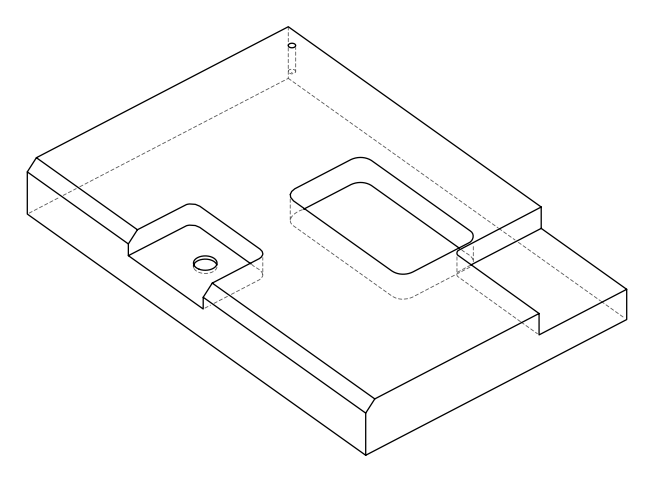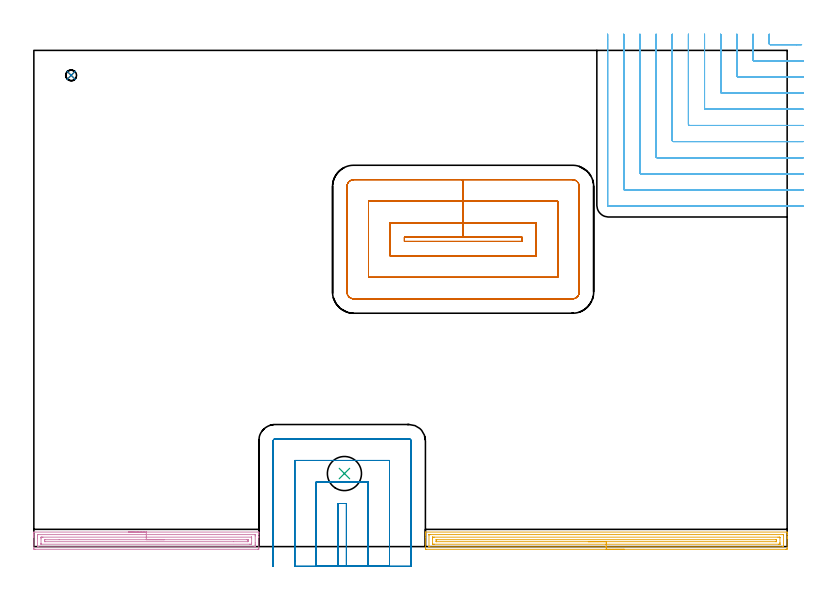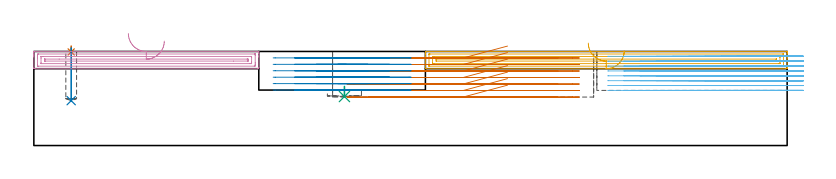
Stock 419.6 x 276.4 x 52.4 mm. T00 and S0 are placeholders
(PLAN: 8 operations, 5 tool changes, 59.1 min)
(1 SPOT_DRILL | STEP1POCKET | NXT0321_9005460120000 | 0.03 min | 0 mm3)
(2 DRILL_BLIND_HOLE_INTO_CENTER | STEP1POCKET | NXT0301_031 | 0.12 min | 745 mm3)
(3 INDEXABLE_INSERT_DRILL_BLIND_HOLE_FROM_SOLID | STEP1POCKET_1 | NXT0302_009 | 0.03 min | 7041 mm3)
(4 AREA_MILL | FG_CHAMFER_SURFACE | UGT0205_001 | 4.21 min | 6035 mm3)
(5 AREA_MILL_1 | FG_CHAMFER_SURFACE_1 | UGT0205_001 | 6.65 min | 9547 mm3)
(6 MILL_CORNER_NOTCH_RECTANGULAR | CORNER_NOTCH_RECTANGULAR | NXT0201_011 | Follow Part, ap 3, ae 75% | 22.32 min | 213268 mm3)
(7 MILL_RECTANGULAR_POCKET | POCKET_RECTANGULAR_STRAIGHT | UGT0201_008 | Follow Part, ap 4, ae 75% | 15.43 min | 301335 mm3)
(8 MILL_SLOT | SLOT_PARTIAL_RECTANGULAR | UGT0201_008 | Follow Part, ap 4, ae 75% | 10.29 min | 128305 mm3)
(TOOL NXT0321_9005460120000 | NC Spot Drill, 142deg, 12mm, Carbide, Uncoated | D12 PA142 FL30 Z2)
(TOOL NXT0301_031 | Carbide Drill 6mm [860.1-0600-018A1-MM 2214] | D6 PA140 FL28 Z2)
(TOOL NXT0302_009 | Index. Insert Drill 19mm [880-D1900L25-05] | D19 PA176 FL95 Z2)
(TOOL UGT0205_001 | Chamfer Mill 20 x 3 x 45 deg. | D20 FL50 Z2)
(TOOL NXT0201_011 | ENDMILL 12mm [2P460-1200-NA 1630] | D12 FL38 Z6)
(TOOL UGT0201_008 | End Mill 16 mm | D16 FL32 Z4)
(OP 1 SPOT_DRILL)
G17 G21 G94 G90
T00 M6
G54
G17 G0 G90 X20.8 Y262.5 S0 M3
G43 Z62.4 H0
G94 G81 G98 Z52.142 F250. R55.4
G80
M5
M2
(OP 2 DRILL_BLIND_HOLE_INTO_CENTER)
G17 G21 G94 G90
T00 M6
G54
G17 G0 G90 X20.8 Y262.5 S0 M3
G43 Z62.4 H1
G94 G81 G98 Z25. F250. R54.4
G80
M5
M2
(OP 3 INDEXABLE_INSERT_DRILL_BLIND_HOLE_FROM_SOLID)
G17 G21 G94 G90
T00 M6
G54
G17 G0 G90 X173. Y40.7 S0 M3
G43 Z62.4 H1
G94 G81 G98 Z27.3 F250. R32.9
G80
M5
M2
(OP 4 AREA_MILL)
G17 G21 G94 G90
T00 M6
G54
G17 G0 G90 X52.65 Y8.1 S1061 M3
G43 Z62.4 H0
G94 G1 X52.688 Z61.528 F250.
X52.802 Z60.663
X52.991 Z59.812
X53.253 Z58.98
X53.587 Z58.174
X53.99 Z57.4
X54.458 Z56.664
X54.99 Z55.972
X55.579 Z55.329
X56.222 Z54.739
X56.914 Z54.208
X57.65 Z53.74
X58.424 Z53.337
X59.23 Z53.003
X60.062 Z52.741
X60.914 Z52.552
X61.778 Z52.438
X62.65 Z52.4
X125.138
X125.29 Y8.098 Z52.388
X125.298 Y7.953 Z52.246
X125.3 Y7.803 Z52.102
Y7.452 Z51.752
Y6.813 Z51.108
Y5.616 Z49.912
Y5.057 Z49.351
Y-0.812 Z43.485
X125.297 Y-1.092 Z43.205
X125.29 Y-1.492 Z42.805
X125.102 Y-1.496 Z42.802
X124.691 Y-1.5 Z42.8
X0.609
X0.198 Y-1.496 Z42.802
X0.01 Y-1.492 Z42.805
X0. Y-1.092 Z43.205
Y5.057 Z49.351
Y5.616 Z49.912
Y5.935 Z50.231
Y6.494 Z50.79
Y6.813 Z51.108
Y7.452 Z51.752
Y7.803 Z52.102
X0.002 Y7.953 Z52.246
X0.01 Y8.098 Z52.388
X0.162 Y8.1 Z52.4
X62.65
Y6.686 Z50.986
X122.906 Y6.685 Z50.985
X123.037
X123.26 Y6.68 Z50.98
X123.283 Y6.679 Z50.979
X123.29 Y6.668 Z50.968
X123.296 Y6.639 Z50.939
X123.298 Y6.61 Z50.91
X123.3 Y6.426 Z50.726
Y5.935 Z50.235
Y2.034 Z46.334
Y1.156 Z45.456
X123.298 Y0.665 Z44.965
X123.293 Y0.284 Z44.584
X123.278 Y-0.079 Z44.221
X122.906 Y-0.084 Z44.216
X122.775 Y-0.085 Z44.215
X2.394 Y-0.086 Z44.214
X2.263 Y-0.085 Z44.215
X2.04 Y-0.08 Z44.22
X2.017 Y-0.079 Z44.221
X2.01 Y-0.069 Z44.231
X2.004 Y-0.039 Z44.261
X2.002 Y-0.01 Z44.29
X2. Y0.174 Z44.474
Y0.665 Z44.965
Y4.566 Z48.866
Y5.444 Z49.744
X2.002 Y5.935 Z50.235
X2.007 Y6.316 Z50.616
X2.022 Y6.679 Z50.979
X2.394 Y6.684 Z50.984
X2.525 Y6.685 Z50.985
X62.65 Y6.686 Z50.986
Y5.271 Z49.571
X121.121
X121.193 Y5.27 Z49.57
X121.251 Y5.268 Z49.568
X121.282 Y5.265 Z49.565
X121.29 Y5.232 Z49.532
X121.296 Y5.057 Z49.357
X121.299 Y4.881 Z49.181
X121.3 Y2.245 Z46.545
X121.295 Y1.543 Z45.843
X121.293 Y1.374 Z45.674
X121.277 Y1.335 Z45.635
X121.229 Y1.333 Z45.633
X121.121 Y1.331 Z45.631
X120.446 Y1.329 Z45.629
X120.228 Y1.328 Z45.628
X4.179 Y1.329 Z45.629
X4.107 Y1.33 Z45.63
X4.049 Y1.332 Z45.632
X4.018 Y1.335 Z45.635
X4.01 Y1.368 Z45.668
X4.004 Y1.543 Z45.843
X4.001 Y1.719 Z46.019
X4. Y4.355 Z48.655
X4.005 Y5.057 Z49.357
X4.007 Y5.226 Z49.526
X4.023 Y5.265 Z49.565
X4.071 Y5.267 Z49.567
X4.179 Y5.269 Z49.569
X4.854 Y5.271 Z49.571
X5.072
X62.65
Y3.857 Z48.157
X118.769
X119.169 Y3.855 Z48.155
X119.25 Y3.853 Z48.153
X119.281 Y3.851 Z48.151
X119.29 Y3.818 Z48.118
X119.293 Y3.722 Z48.022
X119.3 Y3.335 Z47.635
Y3.3 Z47.6
X119.296 Y2.878 Z47.178
X119.292 Y2.773 Z47.073
X119.29 Y2.752 Z47.052
X119.265 Y2.75 Z47.05
X119.198 Y2.746 Z47.046
X119.008 Y2.744 Z47.044
X111.163 Y2.743 Z47.043
X6.531
X6.131 Y2.745 Z47.045
X6.05 Y2.747 Z47.047
X6.019 Y2.749 Z47.049
X6.01 Y2.782 Z47.082
X6.007 Y2.878 Z47.178
X6. Y3.265 Z47.565
Y3.3 Z47.6
X6.004 Y3.722 Z48.022
X6.008 Y3.827 Z48.127
X6.01 Y3.848 Z48.148
X6.035 Y3.85 Z48.15
X6.102 Y3.854 Z48.154
X6.292 Y3.856 Z48.156
X14.117 Y3.857 Z48.157
X62.65
X63.522 Z48.195
X64.386 Z48.309
X65.238 Z48.498
X66.07 Z48.76
X66.876 Z49.094
X67.65 Z49.497
X68.386 Z49.966
X69.078 Z50.497
X69.721 Z51.086
X70.31 Z51.729
X70.842 Z52.421
X71.31 Z53.157
X71.713 Z53.931
X72.047 Z54.737
X72.309 Z55.569
X72.498 Z56.421
X72.612 Z57.286
X72.65 Z58.157
G0 Z62.4
M5
M2
(OP 5 AREA_MILL_1)
G17 G21 G94 G90
T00 M6
G54
G17 G0 G90 X328.85 Y-1.5 S1061 M3
G43 Z62.4 H0
Z52.8
G94 G1 X328.812 Z51.928 F250.
X328.698 Z51.063
X328.509 Z50.212
X328.247 Z49.38
X327.913 Z48.574
X327.51 Z47.8
X327.042 Z47.064
X326.51 Z46.372
X325.921 Z45.729
X325.278 Z45.14
X324.586 Z44.608
X323.85 Z44.14
X323.076 Z43.737
X322.27 Z43.403
X321.438 Z43.141
X320.586 Z42.952
X319.722 Z42.838
X318.85 Z42.8
X218.727
X218.243 Y-1.495 Z42.803
X218.11 Y-1.492 Z42.806
X218.1 Y-1.355 Z42.943
Y5.057 Z49.351
Y6.461 Z50.757
Y6.813 Z51.108
Y7.519 Z51.819
Y7.772 Z52.072
X218.103 Y7.938 Z52.231
X218.11 Y8.098 Z52.389
X218.28 Y8.1 Z52.4
X419.42
X419.59 Y8.098 Z52.389
X419.597 Y7.938 Z52.231
X419.6 Y7.772 Z52.072
Y7.519 Z51.819
Y6.813 Z51.108
Y5.582 Z49.879
Y5.057 Z49.351
Y4.441 Z48.736
Y-0.829 Z43.468
X419.597 Y-1.092 Z43.206
X419.59 Y-1.492 Z42.805
X419.385 Y-1.496 Z42.802
X418.973 Y-1.5 Z42.8
X318.85
Y-0.086 Z44.214
X220.514 Y-0.085 Z44.215
X220.383 Y-0.084 Z44.216
X220.152 Y-0.079 Z44.221
X220.109 Y-0.073 Z44.227
X220.105 Y-0.041 Z44.259
X220.102 Y-0.007 Z44.293
X220.1 Y0.194 Z44.494
X220.101 Y6.478 Z50.778
X220.104 Y6.586 Z50.886
X220.11 Y6.658 Z50.958
X220.117 Y6.679 Z50.979
X220.134 Y6.681 Z50.981
X220.514 Y6.685 Z50.985
X220.645 Y6.686 Z50.986
X417.186 Y6.685 Z50.985
X417.317 Y6.684 Z50.984
X417.548 Y6.679 Z50.979
X417.591 Y6.673 Z50.973
X417.595 Y6.641 Z50.941
X417.598 Y6.607 Z50.907
X417.6 Y6.406 Z50.706
X417.599 Y0.122 Z44.422
X417.596 Y0.013 Z44.313
X417.59 Y-0.058 Z44.242
X417.583 Y-0.08 Z44.22
X417.566 Y-0.081 Z44.219
X417.186 Y-0.085 Z44.215
X417.055 Y-0.086 Z44.214
X318.85
Y1.328 Z45.628
X223.196 Y1.329 Z45.629
X222.518 Y1.332 Z45.632
X222.302 Y1.335 Z45.635
X222.11 Y1.351 Z45.651
X222.104 Y1.543 Z45.843
X222.101 Y1.741 Z46.041
X222.1 Y4.377 Z48.677
X222.104 Y5.057 Z49.357
X222.107 Y5.249 Z49.549
X222.118 Y5.265 Z49.565
X222.139 Y5.268 Z49.568
X222.193 Y5.27 Z49.57
X222.302 Y5.271 Z49.571
X222.978
X414.504
X415.182 Y5.268 Z49.568
X415.398 Y5.264 Z49.564
X415.59 Y5.249 Z49.549
X415.595 Y5.057 Z49.357
X415.599 Y4.859 Z49.159
X415.6 Y2.223 Z46.523
X415.596 Y1.543 Z45.843
X415.593 Y1.351 Z45.651
X415.582 Y1.335 Z45.635
X415.561 Y1.332 Z45.632
X415.507 Y1.33 Z45.63
X415.398 Y1.329 Z45.629
X414.722 Y1.328 Z45.628
X318.85
Y2.743 Z47.043
X224.246
X224.168 Y2.744 Z47.044
X224.133 Y2.747 Z47.047
X224.117 Y2.749 Z47.049
X224.11 Y2.761 Z47.061
X224.107 Y2.866 Z47.166
X224.1 Y3.29 Z47.59
X224.104 Y3.734 Z48.034
X224.108 Y3.842 Z48.142
X224.11 Y3.85 Z48.15
X224.121 Y3.852 Z48.152
X224.159 Y3.855 Z48.155
X224.228 Y3.857 Z48.157
X224.417
X413.454
X413.532 Y3.856 Z48.156
X413.567 Y3.853 Z48.153
X413.583 Y3.851 Z48.151
X413.59 Y3.839 Z48.139
X413.593 Y3.734 Z48.034
X413.6 Y3.31 Z47.61
X413.597 Y2.866 Z47.166
X413.592 Y2.758 Z47.058
X413.59 Y2.75 Z47.05
X413.579 Y2.747 Z47.047
X413.541 Y2.744 Z47.044
X413.472 Y2.743 Z47.043
X413.283
X318.85
X317.978 Z47.081
X317.114 Z47.195
X316.262 Z47.383
X315.43 Z47.646
X314.624 Z47.98
X313.85 Z48.382
X313.114 Z48.851
X312.422 Z49.382
X311.779 Z49.972
X311.19 Z50.615
X310.658 Z51.307
X310.19 Z52.043
X309.787 Z52.816
X309.453 Z53.622
X309.191 Z54.454
X309.002 Z55.306
X308.888 Z56.171
X308.85 Z57.043
G0 Z62.4
M5
M2
(OP 6 MILL_CORNER_NOTCH_RECTANGULAR)
G17 G21 G94 G90
T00 M6
G54
G17 G0 G90 X409.6 Y285.4 S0 M3
G43 Z62.4 H1
Z49.687
G94 G1 Y282.4 F250.
Y280.194 F500.
G3 X410.194 Y279.6 R0.6
G1 X424.675
X427.675 F250.
G0 Z62.4
X400.6 Y285.4
Z49.687
G1 Y282.4
Y271.194 F500.
G3 X401.194 Y270.6 R0.6
G1 X425.6
X428.6 F250.
G0 Z62.4
X391.6 Y285.4
Z49.687
G1 Y282.4
Y262.194 F500.
G3 X392.194 Y261.6 R0.6
G1 X425.6
X428.6 F250.
G0 Z62.4
X382.6 Y285.4
Z49.687
G1 Y282.4
Y253.195 F500.
G3 X383.195 Y252.6 R0.6
G1 X425.6
X428.6 F250.
G0 Z62.4
X373.6 Y285.4
Z49.687
G1 Y282.4
Y244.195 F500.
G3 X374.195 Y243.6 R0.6
G1 X425.6
X428.6 F250.
G0 Z62.4
X364.6 Y285.4
Z49.687
G1 Y282.4
Y235.195 F500.
G3 X365.195 Y234.6 R0.6
G1 X425.6
X428.6 F250.
G0 Z62.4
X355.6 Y285.4
Z49.687
G1 Y282.4
Y226.196 F500.
G3 X356.196 Y225.6 R0.6
G1 X425.6
X428.6 F250.
G0 Z62.4
X346.6 Y285.4
Z49.687
G1 Y282.4
Y217.196 F500.
G3 X347.196 Y216.6 R0.6
G1 X425.6
X428.6 F250.
G0 Z62.4
X337.6 Y285.4
Z49.687
G1 Y282.4
Y208.196 F500.
G3 X338.196 Y207.6 R0.6
G1 X425.6
X428.6 F250.
G0 Z62.4
X328.6 Y285.4
Z49.687
G1 Y282.4
Y199.196 F500.
G3 X329.196 Y198.6 R0.6
G1 X425.6
X428.6 F250.
G0 Z62.4
X319.6 Y285.4
Z49.687
G1 Y282.4
Y190.196 F500.
G3 X320.196 Y189.6 R0.6
G1 X425.6
X428.6 F250.
G0 Z62.4
X409.6 Y285.4
Z46.975
G1 Y282.4
Y280.194 F500.
G3 X410.194 Y279.6 R0.6
G1 X424.675
X427.675 F250.
G0 Z62.4
X400.6 Y285.4
Z46.975
G1 Y282.4
Y271.194 F500.
G3 X401.194 Y270.6 R0.6
G1 X425.6
X428.6 F250.
G0 Z62.4
X391.6 Y285.4
Z46.975
G1 Y282.4
Y262.194 F500.
G3 X392.194 Y261.6 R0.6
G1 X425.6
X428.6 F250.
G0 Z62.4
X382.6 Y285.4
Z46.975
G1 Y282.4
Y253.195 F500.
G3 X383.195 Y252.6 R0.6
G1 X425.6
X428.6 F250.
G0 Z62.4
X373.6 Y285.4
Z46.975
G1 Y282.4
Y244.195 F500.
G3 X374.195 Y243.6 R0.6
G1 X425.6
X428.6 F250.
G0 Z62.4
X364.6 Y285.4
Z46.975
G1 Y282.4
Y235.195 F500.
G3 X365.195 Y234.6 R0.6
G1 X425.6
X428.6 F250.
G0 Z62.4
X355.6 Y285.4
Z46.975
G1 Y282.4
Y226.196 F500.
G3 X356.196 Y225.6 R0.6
G1 X425.6
X428.6 F250.
G0 Z62.4
X346.6 Y285.4
Z46.975
G1 Y282.4
Y217.196 F500.
G3 X347.196 Y216.6 R0.6
G1 X425.6
X428.6 F250.
G0 Z62.4
X337.6 Y285.4
Z46.975
G1 Y282.4
Y208.196 F500.
G3 X338.196 Y207.6 R0.6
G1 X425.6
X428.6 F250.
G0 Z62.4
X328.6 Y285.4
Z46.975
G1 Y282.4
Y199.196 F500.
G3 X329.196 Y198.6 R0.6
G1 X425.6
X428.6 F250.
G0 Z62.4
X319.6 Y285.4
Z46.975
G1 Y282.4
Y190.196 F500.
G3 X320.196 Y189.6 R0.6
G1 X425.6
X428.6 F250.
G0 Z62.4
X409.6 Y285.4
Z44.262
G1 Y282.4
Y280.194 F500.
G3 X410.194 Y279.6 R0.6
G1 X424.675
X427.675 F250.
G0 Z62.4
X400.6 Y285.4
Z44.262
G1 Y282.4
Y271.194 F500.
G3 X401.194 Y270.6 R0.6
G1 X425.6
X428.6 F250.
G0 Z62.4
X391.6 Y285.4
Z44.262
G1 Y282.4
Y262.194 F500.
G3 X392.194 Y261.6 R0.6
G1 X425.6
X428.6 F250.
G0 Z62.4
X382.6 Y285.4
Z44.262
G1 Y282.4
Y253.195 F500.
G3 X383.195 Y252.6 R0.6
G1 X425.6
X428.6 F250.
G0 Z62.4
X373.6 Y285.4
Z44.262
G1 Y282.4
Y244.195 F500.
G3 X374.195 Y243.6 R0.6
G1 X425.6
X428.6 F250.
G0 Z62.4
X364.6 Y285.4
Z44.262
G1 Y282.4
Y235.195 F500.
G3 X365.195 Y234.6 R0.6
G1 X425.6
X428.6 F250.
G0 Z62.4
X355.6 Y285.4
Z44.262
G1 Y282.4
Y226.196 F500.
G3 X356.196 Y225.6 R0.6
G1 X425.6
X428.6 F250.
G0 Z62.4
X346.6 Y285.4
Z44.262
G1 Y282.4
Y217.196 F500.
G3 X347.196 Y216.6 R0.6
G1 X425.6
X428.6 F250.
G0 Z62.4
X337.6 Y285.4
Z44.262
G1 Y282.4
Y208.196 F500.
G3 X338.196 Y207.6 R0.6
G1 X425.6
X428.6 F250.
G0 Z62.4
X328.6 Y285.4
Z44.262
G1 Y282.4
Y199.196 F500.
G3 X329.196 Y198.6 R0.6
G1 X425.6
X428.6 F250.
G0 Z62.4
X319.6 Y285.4
Z44.262
G1 Y282.4
Y190.196 F500.
G3 X320.196 Y189.6 R0.6
G1 X425.6
X428.6 F250.
G0 Z62.4
X409.6 Y285.4
Z41.55
G1 Y282.4
Y280.194 F500.
G3 X410.194 Y279.6 R0.6
G1 X424.675
X427.675 F250.
G0 Z62.4
X400.6 Y285.4
Z41.55
G1 Y282.4
Y271.194 F500.
G3 X401.194 Y270.6 R0.6
G1 X425.6
X428.6 F250.
G0 Z62.4
X391.6 Y285.4
Z41.55
G1 Y282.4
Y262.194 F500.
G3 X392.194 Y261.6 R0.6
G1 X425.6
X428.6 F250.
G0 Z62.4
X382.6 Y285.4
Z41.55
G1 Y282.4
Y253.195 F500.
G3 X383.195 Y252.6 R0.6
G1 X425.6
X428.6 F250.
G0 Z62.4
X373.6 Y285.4
Z41.55
G1 Y282.4
Y244.195 F500.
G3 X374.195 Y243.6 R0.6
G1 X425.6
X428.6 F250.
G0 Z62.4
X364.6 Y285.4
Z41.55
G1 Y282.4
Y235.195 F500.
G3 X365.195 Y234.6 R0.6
G1 X425.6
X428.6 F250.
G0 Z62.4
X355.6 Y285.4
Z41.55
G1 Y282.4
Y226.196 F500.
G3 X356.196 Y225.6 R0.6
G1 X425.6
X428.6 F250.
G0 Z62.4
X346.6 Y285.4
Z41.55
G1 Y282.4
Y217.196 F500.
G3 X347.196 Y216.6 R0.6
G1 X425.6
X428.6 F250.
G0 Z62.4
X337.6 Y285.4
Z41.55
G1 Y282.4
Y208.196 F500.
G3 X338.196 Y207.6 R0.6
G1 X425.6
X428.6 F250.
G0 Z62.4
X328.6 Y285.4
Z41.55
G1 Y282.4
Y199.196 F500.
G3 X329.196 Y198.6 R0.6
G1 X425.6
X428.6 F250.
G0 Z62.4
X319.6 Y285.4
Z41.55
G1 Y282.4
Y190.196 F500.
G3 X320.196 Y189.6 R0.6
G1 X425.6
X428.6 F250.
G0 Z62.4
X409.6 Y285.4
Z38.837
G1 Y282.4
Y280.194 F500.
G3 X410.194 Y279.6 R0.6
G1 X424.675
X427.675 F250.
G0 Z62.4
X400.6 Y285.4
Z38.837
G1 Y282.4
Y271.194 F500.
G3 X401.194 Y270.6 R0.6
G1 X425.6
X428.6 F250.
G0 Z62.4
X391.6 Y285.4
Z38.837
G1 Y282.4
Y262.194 F500.
G3 X392.194 Y261.6 R0.6
G1 X425.6
X428.6 F250.
G0 Z62.4
X382.6 Y285.4
Z38.837
G1 Y282.4
Y253.195 F500.
G3 X383.195 Y252.6 R0.6
G1 X425.6
X428.6 F250.
G0 Z62.4
X373.6 Y285.4
Z38.837
G1 Y282.4
Y244.195 F500.
G3 X374.195 Y243.6 R0.6
G1 X425.6
X428.6 F250.
G0 Z62.4
X364.6 Y285.4
Z38.837
G1 Y282.4
Y235.195 F500.
G3 X365.195 Y234.6 R0.6
G1 X425.6
X428.6 F250.
G0 Z62.4
X355.6 Y285.4
Z38.837
G1 Y282.4
Y226.196 F500.
G3 X356.196 Y225.6 R0.6
G1 X425.6
X428.6 F250.
G0 Z62.4
X346.6 Y285.4
Z38.837
G1 Y282.4
Y217.196 F500.
G3 X347.196 Y216.6 R0.6
G1 X425.6
X428.6 F250.
G0 Z62.4
X337.6 Y285.4
Z38.837
G1 Y282.4
Y208.196 F500.
G3 X338.196 Y207.6 R0.6
G1 X425.6
X428.6 F250.
G0 Z62.4
X328.6 Y285.4
Z38.837
G1 Y282.4
Y199.196 F500.
G3 X329.196 Y198.6 R0.6
G1 X425.6
X428.6 F250.
G0 Z62.4
X319.6 Y285.4
Z38.837
G1 Y282.4
Y190.196 F500.
G3 X320.196 Y189.6 R0.6
G1 X425.6
X428.6 F250.
G0 Z62.4
X409.6 Y285.4
Z36.125
G1 Y282.4
Y280.194 F500.
G3 X410.194 Y279.6 R0.6
G1 X424.675
X427.675 F250.
G0 Z62.4
X400.6 Y285.4
Z36.125
G1 Y282.4
Y271.194 F500.
G3 X401.194 Y270.6 R0.6
G1 X425.6
X428.6 F250.
G0 Z62.4
X391.6 Y285.4
Z36.125
G1 Y282.4
Y262.194 F500.
G3 X392.194 Y261.6 R0.6
G1 X425.6
X428.6 F250.
G0 Z62.4
X382.6 Y285.4
Z36.125
G1 Y282.4
Y253.195 F500.
G3 X383.195 Y252.6 R0.6
G1 X425.6
X428.6 F250.
G0 Z62.4
X373.6 Y285.4
Z36.125
G1 Y282.4
Y244.195 F500.
G3 X374.195 Y243.6 R0.6
G1 X425.6
X428.6 F250.
G0 Z62.4
X364.6 Y285.4
Z36.125
G1 Y282.4
Y235.195 F500.
G3 X365.195 Y234.6 R0.6
G1 X425.6
X428.6 F250.
G0 Z62.4
X355.6 Y285.4
Z36.125
G1 Y282.4
Y226.196 F500.
G3 X356.196 Y225.6 R0.6
G1 X425.6
X428.6 F250.
G0 Z62.4
X346.6 Y285.4
Z36.125
G1 Y282.4
Y217.196 F500.
G3 X347.196 Y216.6 R0.6
G1 X425.6
X428.6 F250.
G0 Z62.4
X337.6 Y285.4
Z36.125
G1 Y282.4
Y208.196 F500.
G3 X338.196 Y207.6 R0.6
G1 X425.6
X428.6 F250.
G0 Z62.4
X328.6 Y285.4
Z36.125
G1 Y282.4
Y199.196 F500.
G3 X329.196 Y198.6 R0.6
G1 X425.6
X428.6 F250.
G0 Z62.4
X319.6 Y285.4
Z36.125
G1 Y282.4
Y190.196 F500.
G3 X320.196 Y189.6 R0.6
G1 X425.6
X428.6 F250.
G0 Z62.4
X409.6 Y285.4
Z33.412
G1 Y282.4
Y280.194 F500.
G3 X410.194 Y279.6 R0.6
G1 X424.675
X427.675 F250.
G0 Z62.4
X400.6 Y285.4
Z33.412
G1 Y282.4
Y271.194 F500.
G3 X401.194 Y270.6 R0.6
G1 X425.6
X428.6 F250.
G0 Z62.4
X391.6 Y285.4
Z33.412
G1 Y282.4
Y262.194 F500.
G3 X392.194 Y261.6 R0.6
G1 X425.6
X428.6 F250.
G0 Z62.4
X382.6 Y285.4
Z33.412
G1 Y282.4
Y253.195 F500.
G3 X383.195 Y252.6 R0.6
G1 X425.6
X428.6 F250.
G0 Z62.4
X373.6 Y285.4
Z33.412
G1 Y282.4
Y244.195 F500.
G3 X374.195 Y243.6 R0.6
G1 X425.6
X428.6 F250.
G0 Z62.4
X364.6 Y285.4
Z33.412
G1 Y282.4
Y235.195 F500.
G3 X365.195 Y234.6 R0.6
G1 X425.6
X428.6 F250.
G0 Z62.4
X355.6 Y285.4
Z33.412
G1 Y282.4
Y226.196 F500.
G3 X356.196 Y225.6 R0.6
G1 X425.6
X428.6 F250.
G0 Z62.4
X346.6 Y285.4
Z33.412
G1 Y282.4
Y217.196 F500.
G3 X347.196 Y216.6 R0.6
G1 X425.6
X428.6 F250.
G0 Z62.4
X337.6 Y285.4
Z33.412
G1 Y282.4
Y208.196 F500.
G3 X338.196 Y207.6 R0.6
G1 X425.6
X428.6 F250.
G0 Z62.4
X328.6 Y285.4
Z33.412
G1 Y282.4
Y199.196 F500.
G3 X329.196 Y198.6 R0.6
G1 X425.6
X428.6 F250.
G0 Z62.4
X319.6 Y285.4
Z33.412
G1 Y282.4
Y190.196 F500.
G3 X320.196 Y189.6 R0.6
G1 X425.6
X428.6 F250.
G0 Z62.4
X409.6 Y285.4
Z30.7
G1 Y282.4
Y280.194 F500.
G3 X410.194 Y279.6 R0.6
G1 X424.675
X427.675 F250.
G0 Z62.4
X400.6 Y285.4
Z30.7
G1 Y282.4
Y271.194 F500.
G3 X401.194 Y270.6 R0.6
G1 X425.6
X428.6 F250.
G0 Z62.4
X391.6 Y285.4
Z30.7
G1 Y282.4
Y262.194 F500.
G3 X392.194 Y261.6 R0.6
G1 X425.6
X428.6 F250.
G0 Z62.4
X382.6 Y285.4
Z30.7
G1 Y282.4
Y253.195 F500.
G3 X383.195 Y252.6 R0.6
G1 X425.6
X428.6 F250.
G0 Z62.4
X373.6 Y285.4
Z30.7
G1 Y282.4
Y244.195 F500.
G3 X374.195 Y243.6 R0.6
G1 X425.6
X428.6 F250.
G0 Z62.4
X364.6 Y285.4
Z30.7
G1 Y282.4
Y235.195 F500.
G3 X365.195 Y234.6 R0.6
G1 X425.6
X428.6 F250.
G0 Z62.4
X355.6 Y285.4
Z30.7
G1 Y282.4
Y226.196 F500.
G3 X356.196 Y225.6 R0.6
G1 X425.6
X428.6 F250.
G0 Z62.4
X346.6 Y285.4
Z30.7
G1 Y282.4
Y217.196 F500.
G3 X347.196 Y216.6 R0.6
G1 X425.6
X428.6 F250.
G0 Z62.4
X337.6 Y285.4
Z30.7
G1 Y282.4
Y208.196 F500.
G3 X338.196 Y207.6 R0.6
G1 X425.6
X428.6 F250.
G0 Z62.4
X328.6 Y285.4
Z30.7
G1 Y282.4
Y199.196 F500.
G3 X329.196 Y198.6 R0.6
G1 X425.6
X428.6 F250.
G0 Z62.4
X319.6 Y285.4
Z30.7
G1 Y282.4
Y190.196 F500.
G3 X320.196 Y189.6 R0.6
G1 X425.6
X428.6 F250.
G0 Z62.4
M5
M2
(OP 7 MILL_RECTANGULAR_POCKET)
G17 G21 G94 G90
T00 M6
G54
G17 G0 G90 X263.838 Y172.4 S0 M3
G43 Z62.4 H0
Z55.4
G94 G1 X239.1 Z48.771 F250.
X206.4 F500.
Y170.
X271.8
Y172.4
X239.1
Y180.4
X198.4
Y162.
X279.8
Y180.4
X239.1
Y192.4
X186.4
Y150.
X291.8
Y192.4
X239.1
Y204.4
X178.2
G3 X174.4 Y200.6 R3.8
G1 Y141.8
G3 X178.2 Y138. R3.8
G1 X300.
G3 X303.8 Y141.8 R3.8
G1 Y200.6
G3 X300. Y204.4 R3.8
G1 X239.1
X238.1
G0 X263.838 Y172.4 Z51.771
G1 X239.1 Z45.143 F250.
X206.4 F500.
Y170.
X271.8
Y172.4
X239.1
Y180.4
X198.4
Y162.
X279.8
Y180.4
X239.1
Y192.4
X186.4
Y150.
X291.8
Y192.4
X239.1
Y204.4
X178.2
G3 X174.4 Y200.6 R3.8
G1 Y141.8
G3 X178.2 Y138. R3.8
G1 X300.
G3 X303.8 Y141.8 R3.8
G1 Y200.6
G3 X300. Y204.4 R3.8
G1 X239.1
X238.1
G0 X263.838 Y172.4 Z48.143
G1 X239.1 Z41.514 F250.
X206.4 F500.
Y170.
X271.8
Y172.4
X239.1
Y180.4
X198.4
Y162.
X279.8
Y180.4
X239.1
Y192.4
X186.4
Y150.
X291.8
Y192.4
X239.1
Y204.4
X178.2
G3 X174.4 Y200.6 R3.8
G1 Y141.8
G3 X178.2 Y138. R3.8
G1 X300.
G3 X303.8 Y141.8 R3.8
G1 Y200.6
G3 X300. Y204.4 R3.8
G1 X239.1
X238.1
G0 X263.838 Y172.4 Z44.514
G1 X239.1 Z37.886 F250.
X206.4 F500.
Y170.
X271.8
Y172.4
X239.1
Y180.4
X198.4
Y162.
X279.8
Y180.4
X239.1
Y192.4
X186.4
Y150.
X291.8
Y192.4
X239.1
Y204.4
X178.2
G3 X174.4 Y200.6 R3.8
G1 Y141.8
G3 X178.2 Y138. R3.8
G1 X300.
G3 X303.8 Y141.8 R3.8
G1 Y200.6
G3 X300. Y204.4 R3.8
G1 X239.1
X238.1
G0 X263.838 Y172.4 Z40.886
G1 X239.1 Z34.257 F250.
X206.4 F500.
Y170.
X271.8
Y172.4
X239.1
Y180.4
X198.4
Y162.
X279.8
Y180.4
X239.1
Y192.4
X186.4
Y150.
X291.8
Y192.4
X239.1
Y204.4
X178.2
G3 X174.4 Y200.6 R3.8
G1 Y141.8
G3 X178.2 Y138. R3.8
G1 X300.
G3 X303.8 Y141.8 R3.8
G1 Y200.6
G3 X300. Y204.4 R3.8
G1 X239.1
X238.1
G0 X263.838 Y172.4 Z37.257
G1 X239.1 Z30.629 F250.
X206.4 F500.
Y170.
X271.8
Y172.4
X239.1
Y180.4
X198.4
Y162.
X279.8
Y180.4
X239.1
Y192.4
X186.4
Y150.
X291.8
Y192.4
X239.1
Y204.4
X178.2
G3 X174.4 Y200.6 R3.8
G1 Y141.8
G3 X178.2 Y138. R3.8
G1 X300.
G3 X303.8 Y141.8 R3.8
G1 Y200.6
G3 X300. Y204.4 R3.8
G1 X239.1
X238.1
G0 X263.838 Y172.4 Z33.629
G1 X239.1 Z27. F250.
X206.4 F500.
Y170.
X271.8
Y172.4
X239.1
Y180.4
X198.4
Y162.
X279.8
Y180.4
X239.1
Y192.4
X186.4
Y150.
X291.8
Y192.4
X239.1
Y204.4
X178.2
G3 X174.4 Y200.6 R3.8
G1 Y141.8
G3 X178.2 Y138. R3.8
G1 X300.
G3 X303.8 Y141.8 R3.8
G1 Y200.6
G3 X300. Y204.4 R3.8
G1 X239.1
X238.1
G0 Z62.4
M5
M2
(OP 8 MILL_SLOT)
G17 G21 G94 G90
T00 M6
G54
G17 G0 G90 X174.1 Y-11. S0 M3
G43 Z62.4 H0
Z48.817
G94 G1 Y-8. F250.
Y24. F500.
X169.3
Y-8.
Y-11. F250.
X186.1
Y-8.
Y36. F500.
X157.3
Y-8.
Y-11. F250.
X198.1
Y-8.
Y48. F500.
X145.3
Y-8.
Y-11. F250.
X210.1
Y-8.
Y58.9 F500.
G3 X209. Y60. R1.1
G1 X134.4
G3 X133.3 Y58.9 R1.1
G1 Y-8.
Y-11. F250.
G0 X174.1 Z45.233
G1 Y-8.
Y24. F500.
X169.3
Y-8.
Y-11. F250.
X186.1
Y-8.
Y36. F500.
X157.3
Y-8.
Y-11. F250.
X198.1
Y-8.
Y48. F500.
X145.3
Y-8.
Y-11. F250.
X210.1
Y-8.
Y58.9 F500.
G3 X209. Y60. R1.1
G1 X134.4
G3 X133.3 Y58.9 R1.1
G1 Y-8.
Y-11. F250.
G0 X174.1 Z41.65
G1 Y-8.
Y24. F500.
X169.3
Y-8.
Y-11. F250.
X186.1
Y-8.
Y36. F500.
X157.3
Y-8.
Y-11. F250.
X198.1
Y-8.
Y48. F500.
X145.3
Y-8.
Y-11. F250.
X210.1
Y-8.
Y58.9 F500.
G3 X209. Y60. R1.1
G1 X134.4
G3 X133.3 Y58.9 R1.1
G1 Y-8.
Y-11. F250.
G0 X174.1 Z38.067
G1 Y-8.
Y24. F500.
X169.3
Y-8.
Y-11. F250.
X186.1
Y-8.
Y36. F500.
X157.3
Y-8.
Y-11. F250.
X198.1
Y-8.
Y48. F500.
X145.3
Y-8.
Y-11. F250.
X210.1
Y-8.
Y58.9 F500.
G3 X209. Y60. R1.1
G1 X134.4
G3 X133.3 Y58.9 R1.1
G1 Y-8.
Y-11. F250.
G0 X174.1 Z34.483
G1 Y-8.
Y24. F500.
X169.3
Y-8.
Y-11. F250.
X186.1
Y-8.
Y36. F500.
X157.3
Y-8.
Y-11. F250.
X198.1
Y-8.
Y48. F500.
X145.3
Y-8.
Y-11. F250.
X210.1
Y-8.
Y58.9 F500.
G3 X209. Y60. R1.1
G1 X134.4
G3 X133.3 Y58.9 R1.1
G1 Y-8.
Y-11. F250.
G0 X174.1 Z30.9
G1 Y-8.
Y24. F500.
X169.3
Y-8.
Y-11. F250.
X186.1
Y-8.
Y36. F500.
X157.3
Y-8.
Y-11. F250.
X198.1
Y-8.
Y48. F500.
X145.3
Y-8.
Y-11. F250.
X210.1
Y-8.
Y58.9 F500.
G3 X209. Y60. R1.1
G1 X134.4
G3 X133.3 Y58.9 R1.1
G1 Y-8.
Y-11. F250.
G0 Z62.4
M5
M2
